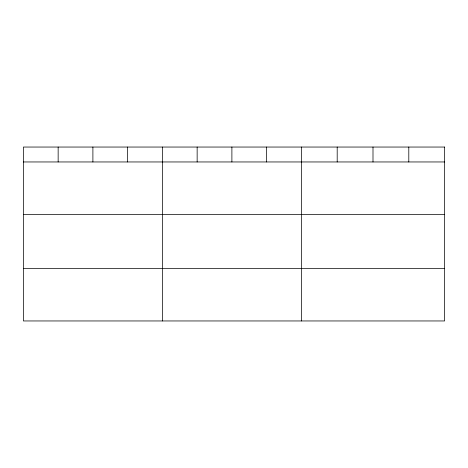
<?xml version="1.0" encoding="UTF-8"?>
<svg xmlns="http://www.w3.org/2000/svg" width="468" height="468" viewBox="0 0 468 468"><rect width="100%" height="100%" fill="white"/><g stroke="black" fill="none" stroke-linecap="round" stroke-linejoin="round"><path stroke-width="0.7" d="M23.4 161.957L444.6 161.957M23.4 214.426L444.6 214.426M23.4 268.486L444.6 268.486M408.798 147.046L408.798 161.957M372.996 147.046L372.996 161.957M337.194 147.046L337.194 161.957M301.392 147.046L301.392 320.954M266.643 147.046L266.643 161.957M231.894 147.046L231.894 161.957M197.145 147.046L197.145 161.957M162.396 147.046L162.396 320.954M127.647 147.046L127.647 161.957M92.898 147.046L92.898 161.957M58.149 147.046L58.149 161.957M444.6 147.046L23.4 147.046L23.4 320.954L444.6 320.954L444.6 147.046"/></g></svg>
